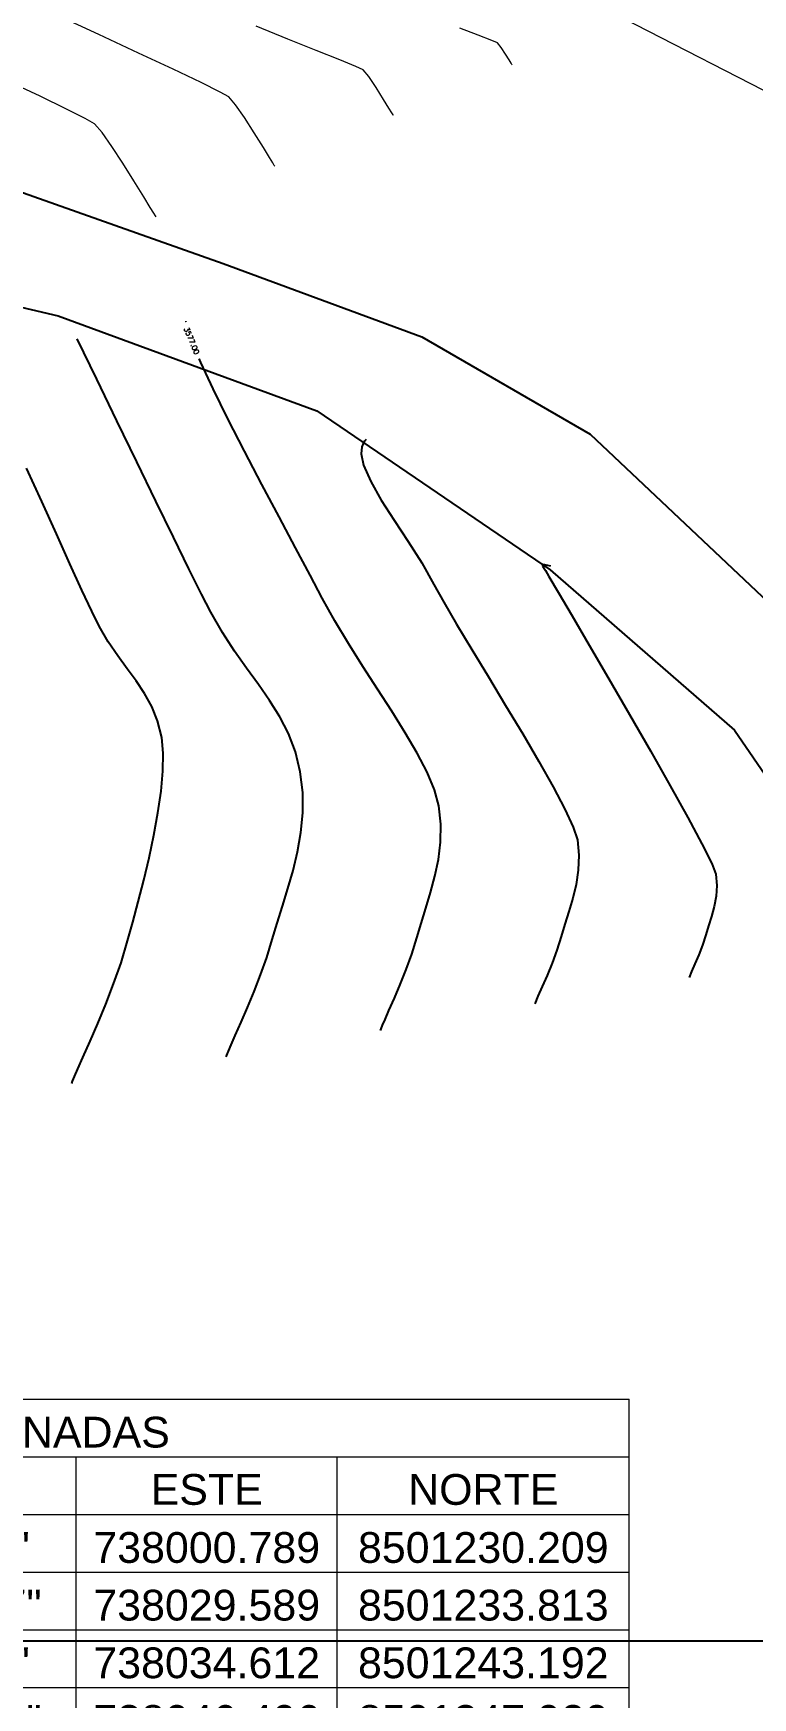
# Model space of a CAD drawing. Header units: millimetres. Extents: x 736950 to 740938, y 8500595 to 8502163.
# Drawn here: x 738055.8 to 738090.9, y 8501197.2 to 8501278.4 of the extents above; entities that cross this region are included whole.
import ezdxf
from ezdxf.enums import TextEntityAlignment as Align

# ---------------------------------------------------------------- set-up
doc = ezdxf.new("R2010")
doc.units = ezdxf.units.MM
for name, color, linetype in [('C-TOPO', 7, 'Continuous'), ('C-TOPO-MINR', 8, 'Continuous'), ('C-TOPO-TEXT', 7, 'Continuous'), ('Cuadricula Coordenadas', 5, 'Continuous')]:
    doc.layers.add(name, color=color, linetype=linetype)
for name, color, linetype, lineweight in [('CONT-MNR', 96, 'Continuous', 15), ('COTAS', 40, 'Continuous', 5), ('CUADROS', 9, 'Continuous', 20), ('pista', 251, 'Continuous', 5), ('saiwite', 5, 'Continuous', 5)]:
    doc.layers.add(name, color=color, linetype=linetype, lineweight=lineweight)
doc.styles.add('COTAS', font='arial.ttf')
doc.styles.add('CUADROS', font='arial.ttf')
doc.styles.get("Standard").update_dxf_attribs({"font": 'simplex.shx'})
doc.dimstyles.new('Copy of GenDist', dxfattribs={"dimtxt": 2, "dimasz": 2, "dimexe": 0.18, "dimexo": 0.0625, "dimgap": 1, "dimtad": 2, "dimdec": 3, "dimzin": 1, "dimdsep": 46, "dimtxsty": 'COTAS', "dimcen": 0.09, "dimadec": 3, "dimazin": 0, "dimtfac": 1, "dimtdec": 3, "dimtofl": 0, "dimtmove": 0, "dimatfit": 3, "dimfxl": 1, "dimtolj": 1, "dimtzin": 0, "dimarcsym": 0})

# ---------------------------------------------------------------- blocks, each defined once
blk = doc.blocks.new('CC-Cuerpo')
at = {"layer": 'CUADROS'}
for p, q in [((0, 0), (0, 3.75)), ((0, 3.75), (100, 3.75)), ((16, 0), (16, 3.75)), ((32, 0), (32, 3.75)), ((46, 0), (46, 3.75)), ((64, 0), (64, 3.75)), ((81, 0), (81, 3.75)), ((100, 0), (100, 3.75)), ((0, 0), (100, 0))]:
    blk.add_line(p, q, dxfattribs=at)
at = {"layer": 'CUADROS', "style": 'CUADROS'}
for tag, p in [('V', (8, 0)), ('L', (24, 0)), ('D', (39, 0)), ('ANG', (55, 0)), ('X', (72.5, 0)), ('Y', (90.5, 0))]:
    blk.add_attdef(tag, text='', height=2, dxfattribs=at).set_placement(p, align=Align.BOTTOM_CENTER)
blk = doc.blocks.new('*U85')
at = {"layer": 'C-TOPO-MINR', "color": 4, "linetype": 'Continuous', "lineweight": -3, "insert": (738063.5441314348, 8501263.409592671, 3577), "char_height": 0.25, "width": 1.490952380952381, "attachment_point": 5, "rotation": 292.7755278473293, "bg_fill": 3, "box_fill_scale": 1.8, "bg_fill_color": 256, "bg_fill_true_color": 13158600, "bg_fill_transparency": 0}
blk.add_mtext('3577.00', dxfattribs=at)
blk = doc.blocks.new('*D157')
at = {"layer": 'COTAS', "color": 0, "lineweight": -2, "transparency": 16777216}
for p, q in [((738169.7117402977, 8501324.95614536), (738169.4360799836, 8501325.810938135)), ((737996.2726181126, 8501269.778691178), (738167.5878572729, 8501325.025780309)), ((737994.5895635025, 8501268.481364962), (737994.3139031883, 8501269.336157737))]:
    blk.add_line(p, q, dxfattribs=at)
at = {"layer": 'COTAS', "color": 0, "transparency": 16777216}
for points in [[(738167.4855496674, 8501325.34302511), (738167.6901648785, 8501324.708535507), (738169.4913260904, 8501325.639625942)], [(737996.1703105071, 8501270.09593598), (737996.3749257182, 8501269.461446375), (737994.3691492951, 8501269.164845545)]]:
    blk.add_solid(points, dxfattribs=at)
at = {"layer": 'Defpoints', "color": 0, "transparency": 16777216}
for p in [(738169.4913260904, 8501325.639625942), (738169.7309229737, 8501324.89666196), (737994.6087461784, 8501268.421881562)]:
    blk.add_point(p, dxfattribs=at)
at = {"layer": 'COTAS', "color": 0, "transparency": 16777216, "insert": (738081.3096925169, 8501299.326479118), "char_height": 2, "attachment_point": 5, "rotation": 17.873882615968956, "style": 'COTAS'}
blk.add_mtext('\\A1;184.003', dxfattribs=at)

msp = doc.modelspace()

# ---------------------------------------------------------------- linework, layer by layer
at = {"flags": 128}
for points, elevation in [([(738030.8396443969, 8501276.577059833), (738043.0216717909, 8501274.813675357), (738053.7074211518, 8501271.197195495), (738065.0799495969, 8501267.180746907), (738074.7767550448, 8501263.597144688), (738083.0015706744, 8501258.843841098), (738093.4178910727, 8501249.028748015), (738104.3851938816, 8501231.479310073), (738108.127068948, 8501221.311740952), (738107.5255750996, 8501200.588453097)], 3580.605), ([(738043.6240509739, 8501267.757492185), (738057.0380331108, 8501264.622970268), (738069.6509087845, 8501259.98244263), (738081.0536803266, 8501252.232774328), (738090.0483047435, 8501244.412023157), (738098.5930688516, 8501231.962028671), (738101.8148664092, 8501224.82776335), (738102.5152578953, 8501217.83338405), (738102.3751779585, 8501209.580017146)], 3579.444)]:
    msp.add_lwpolyline(points, dxfattribs=dict(at, elevation=elevation))
at = {"layer": 'C-TOPO', "color": 120, "linetype": 'Continuous', "lineweight": -3}
for p, q in [((738063.3341496283, 8501264.03711243, 3577), (738063.2746541272, 8501264.359354708, 3577)), ((738063.5441314348, 8501263.409592671, 3577), (738063.3341496283, 8501264.03711243, 3577)), ((738058.9162433301, 8501261.526412642, 3578), (738057.9649134119, 8501263.50346676, 3578)), ((738063.9870516658, 8501262.354666011, 3577), (738063.5441314348, 8501263.409592671, 3577)), ((738064.5921748311, 8501261.060686123, 3577), (738063.9870516658, 8501262.354666011, 3577)), ((738059.8935659216, 8501259.501921613, 3578), (738058.9162433301, 8501261.526412642, 3578)), ((738065.3184767255, 8501259.593580455, 3577), (738064.5921748311, 8501261.060686123, 3577)), ((738066.124933144, 8501258.019276457, 3577), (738065.3184767255, 8501259.593580455, 3577)), ((738060.8642943216, 8501257.498039903, 3578), (738059.8935659216, 8501259.501921613, 3578)), ((738066.9705198815, 8501256.403701581, 3577), (738066.124933144, 8501258.019276457, 3577)), ((738071.848445772, 8501258.236616716, 3576), (738071.8199663392, 8501257.892496726, 3576)), ((738071.9296392086, 8501258.431625219, 3576), (738071.848445772, 8501258.236616716, 3576)), ((738071.9903487144, 8501258.518125344, 3576), (738071.9296392086, 8501258.431625219, 3576)), ((738072.0574083147, 8501258.585974984, 3576), (738071.9903487144, 8501258.518125344, 3576)), ((738056.2275156766, 8501255.561313195, 3579), (738055.4802081542, 8501257.19612545, 3579)), ((738061.7958416652, 8501255.582813738, 3578), (738060.8642943216, 8501257.498039903, 3578)), ((738071.8199663392, 8501257.892496726, 3576), (738071.9358647704, 8501257.346894054, 3576)), ((738071.9358647704, 8501257.346894054, 3576), (738072.2845112038, 8501256.545909591, 3576)), ((738067.814212733, 8501254.812783277, 3577), (738066.9705198815, 8501256.403701581, 3577)), ((738072.2845112038, 8501256.545909591, 3576), (738072.8031586154, 8501255.639272464, 3576)), ((738056.9442402251, 8501253.983760051, 3579), (738056.2275156766, 8501255.561313195, 3579)), ((738062.6556210876, 8501253.824289342, 3578), (738061.7958416652, 8501255.582813738, 3578)), ((738072.8031586154, 8501255.639272464, 3576), (738073.431363536, 8501254.655427586, 3576)), ((738068.6149874935, 8501253.312448993, 3577), (738067.814212733, 8501254.812783277, 3577)), ((738057.6067803875, 8501252.525735877, 3579), (738056.9442402251, 8501253.983760051, 3579)), ((738073.431363536, 8501254.655427586, 3576), (738074.108682497, 8501253.622819865, 3576)), ((738063.4110457241, 8501252.290512947, 3578), (738062.6556210876, 8501253.824289342, 3578)), ((738069.3318199578, 8501251.968626188, 3577), (738068.6149874935, 8501253.312448993, 3577)), ((738074.108682497, 8501253.622819865, 3576), (738074.7746720292, 8501252.569894215, 3576)), ((738058.1915347516, 8501251.249510536, 3579), (738057.6067803875, 8501252.525735877, 3579)), ((738064.0295287091, 8501251.049530776, 3578), (738063.4110457241, 8501252.290512947, 3578)), ((738074.7746720292, 8501252.569894215, 3576), (738075.3688886635, 8501251.525095543, 3576)), ((738069.9236859211, 8501250.8472423, 3577), (738069.3318199578, 8501251.968626188, 3577)), ((738075.3688886635, 8501251.525095543, 3576), (738075.8485488012, 8501250.654787447, 3576)), ((738058.6749019054, 8501250.217353893, 3579), (738058.1915347516, 8501251.249510536, 3579)), ((738064.4784831788, 8501250.169389056, 3578), (738064.0295287091, 8501251.049530776, 3578)), ((738070.5310146051, 8501249.748788806, 3577), (738069.9236859211, 8501250.8472423, 3577)), ((738075.8485488012, 8501250.654787447, 3576), (738076.4783400663, 8501249.578051444, 3576)), ((738059.0332804364, 8501249.491535813, 3579), (738058.6749019054, 8501250.217353893, 3579)), ((738065.0449487851, 8501249.17186206, 3578), (738064.4784831788, 8501250.169389056, 3578)), ((738059.4787046927, 8501248.719104426, 3579), (738059.0332804364, 8501249.491535813, 3579)), ((738065.6331275029, 8501248.268294103, 3578), (738065.0449487851, 8501249.17186206, 3578)), ((738071.2007101735, 8501248.635851538, 3577), (738070.5310146051, 8501249.748788806, 3577)), ((738076.4783400663, 8501249.578051444, 3576), (738077.2186948005, 8501248.346162213, 3576)), ((738059.9396786164, 8501248.036428096, 3579), (738059.4787046927, 8501248.719104426, 3579)), ((738066.2250558218, 8501247.432687443, 3578), (738065.6331275029, 8501248.268294103, 3578)), ((738071.9061732274, 8501247.521042913, 3577), (738071.2007101735, 8501248.635851538, 3577)), ((738077.2186948005, 8501248.346162213, 3576), (738078.0300453458, 8501247.01039444, 3576)), ((738060.3993308101, 8501247.411918754, 3579), (738059.9396786164, 8501248.036428096, 3579)), ((738060.8407898768, 8501246.813988335, 3579), (738060.3993308101, 8501247.411918754, 3579)), ((738066.8027702324, 8501246.639044335, 3578), (738066.2250558218, 8501247.432687443, 3578)), ((738072.6208043678, 8501246.416975355, 3577), (738071.9061732274, 8501247.521042913, 3577)), ((738061.2471844192, 8501246.211048769, 3579), (738060.8407898768, 8501246.813988335, 3579)), ((738067.3483072245, 8501245.861367034, 3578), (738066.8027702324, 8501246.639044335, 3578)), ((738078.0300453458, 8501247.01039444, 3576), (738078.8728240432, 8501245.622022804, 3576)), ((738061.6016430401, 8501245.571511986, 3579), (738061.2471844192, 8501246.211048769, 3579)), ((738067.8437032879, 8501245.073657801, 3578), (738067.3483072245, 8501245.861367034, 3578)), ((738073.3180041957, 8501245.336261274, 3577), (738072.6208043678, 8501246.416975355, 3577)), ((738061.8872943425, 8501244.863789927, 3579), (738061.6016430401, 8501245.571511986, 3579)), ((738068.2709949127, 8501244.249918893, 3578), (738067.8437032879, 8501245.073657801, 3578)), ((738073.9711733123, 8501244.291513087, 3577), (738073.3180041957, 8501245.336261274, 3577)), ((738078.8728240432, 8501245.622022804, 3576), (738079.7074632349, 8501244.232321996, 3576)), ((738062.0872669292, 8501244.056294516, 3579), (738061.8872943425, 8501244.863789927, 3579)), ((738068.6122185889, 8501243.36415257, 3578), (738068.2709949127, 8501244.249918893, 3578)), ((738074.5537123183, 8501243.295343215, 3577), (738073.9711733123, 8501244.291513087, 3577)), ((738079.7074632349, 8501244.232321996, 3576), (738080.4943952623, 8501242.892566692, 3576)), ((738062.1602084816, 8501243.29333504, 3579), (738062.0872669292, 8501244.056294516, 3579)), ((738068.8494108069, 8501242.390361086, 3578), (738068.6122185889, 8501243.36415257, 3578)), ((738062.1452831886, 8501242.410384921, 3579), (738062.1602084816, 8501243.29333504, 3579)), ((738075.039021815, 8501242.360364076, 3577), (738074.5537123183, 8501243.295343215, 3577)), ((738080.4943952623, 8501242.892566692, 3576), (738081.1940524671, 8501241.654031578, 3576)), ((738062.0554887573, 8501241.43334916, 3579), (738062.1452831886, 8501242.410384921, 3579)), ((738068.9654077472, 8501241.37642342, 3578), (738068.8494108069, 8501242.390361086, 3578)), ((738075.4005024036, 8501241.499188082, 3577), (738075.039021815, 8501242.360364076, 3577)), ((738061.9038228946, 8501240.388132764, 3579), (738062.0554887573, 8501241.43334916, 3579)), ((738068.9681875771, 8501240.387811987, 3578), (738068.9654077472, 8501241.37642342, 3578)), ((738075.6115546847, 8501240.724427655, 3577), (738075.4005024036, 8501241.499188082, 3577)), ((738081.1940524671, 8501241.654031578, 3576), (738081.766867191, 8501240.567991342, 3576)), ((738061.7032833069, 8501239.300640728, 3579), (738061.9038228946, 8501240.388132764, 3579)), ((738068.8774997658, 8501239.42491919, 3578), (738068.9681875771, 8501240.387811987, 3578)), ((738075.707711388, 8501239.827738088, 3577), (738075.6115546847, 8501240.724427655, 3577)), ((738081.766867191, 8501240.567991342, 3576), (738082.1732717755, 8501239.685720662, 3576)), ((738061.4668677014, 8501238.196778068, 3579), (738061.7032833069, 8501239.300640728, 3579)), ((738068.7130937827, 8501238.488137443, 3578), (738068.8774997658, 8501239.42491919, 3578)), ((738075.6935119771, 8501238.956333913, 3577), (738075.707711388, 8501239.827738088, 3577)), ((738082.1732717755, 8501239.685720662, 3576), (738082.3736985624, 8501239.058494225, 3576)), ((738068.494719097, 8501237.577859152, 3578), (738068.7130937827, 8501238.488137443, 3578)), ((738075.5910958998, 8501238.110655028, 3577), (738075.6935119771, 8501238.956333913, 3577)), ((738082.3736985624, 8501239.058494225, 3576), (738082.4469549798, 8501238.312025324, 3576)), ((738061.2075737844, 8501237.102449777, 3579), (738061.4668677014, 8501238.196778068, 3579)), ((738075.422602604, 8501237.291141327, 3577), (738075.5910958998, 8501238.110655028, 3577)), ((738082.4469549798, 8501238.312025324, 3576), (738082.4180232296, 8501237.589721076, 3576)), ((738060.9383992631, 8501236.043560863, 3579), (738061.2075737844, 8501237.102449777, 3579)), ((738068.2421251781, 8501236.694476727, 3578), (738068.494719097, 8501237.577859152, 3578)), ((738075.2101715377, 8501236.49823271, 3577), (738075.422602604, 8501237.291141327, 3577)), ((738082.3110241035, 8501236.892060744, 3576), (738082.1500783935, 8501236.219523592, 3576)), ((738082.4180232296, 8501237.589721076, 3576), (738082.3110241035, 8501236.892060744, 3576)), ((738060.6723418442, 8501235.046016326, 3579), (738060.9383992631, 8501236.043560863, 3579)), ((738067.9750614952, 8501235.838382578, 3578), (738068.2421251781, 8501236.694476727, 3578)), ((738074.9759421488, 8501235.732369067, 3577), (738075.2101715377, 8501236.49823271, 3577)), ((738082.1500783935, 8501236.219523592, 3576), (738081.9593068911, 8501235.572588885, 3576)), ((738067.7132775177, 8501235.009969112, 3578), (738067.9750614952, 8501235.838382578, 3578)), ((738074.7420538855, 8501234.993990296, 3577), (738074.9759421488, 8501235.732369067, 3577)), ((738081.9593068911, 8501235.572588885, 3576), (738081.7628303879, 8501234.951735888, 3576)), ((738060.4223992343, 8501234.135721171, 3579), (738060.6723418442, 8501235.046016326, 3579)), ((738067.4765227147, 8501234.209628735, 3578), (738067.7132775177, 8501235.009969112, 3578)), ((738074.5306461952, 8501234.283536296, 3577), (738074.7420538855, 8501234.993990296, 3577)), ((738081.7628303879, 8501234.951735888, 3576), (738081.5847696756, 8501234.35744386, 3576)), ((738060.1002131217, 8501233.072842227, 3579), (738060.4223992343, 8501234.135721171, 3579)), ((738067.2108406556, 8501233.333154375, 3578), (738067.4765227147, 8501234.209628735, 3578)), ((738074.2892513879, 8501233.496182973, 3577), (738074.5306461952, 8501234.283536296, 3577)), ((738081.3766797347, 8501233.688559458, 3576), (738081.1403144632, 8501233.047364263, 3576)), ((738081.5847696756, 8501234.35744386, 3576), (738081.3766797347, 8501233.688559458, 3576)), ((738059.7388208816, 8501232.03831895, 3579), (738060.1002131217, 8501233.072842227, 3579)), ((738066.9128283242, 8501232.48006275, 3578), (738067.2108406556, 8501233.333154375, 3578)), ((738074.0166605382, 8501232.734515049, 3577), (738074.2892513879, 8501233.496182973, 3577)), ((738081.1403144632, 8501233.047364263, 3576), (738080.8946867516, 8501232.44906405, 3576)), ((738059.3551492727, 8501231.04568871, 3579), (738059.7388208816, 8501232.03831895, 3579)), ((738066.5964439143, 8501231.661517084, 3578), (738066.9128283242, 8501232.48006275, 3578)), ((738073.4435080864, 8501231.340713639, 3577), (738073.7292779897, 8501232.011652086, 3577)), ((738073.7292779897, 8501232.011652086, 3577), (738074.0166605382, 8501232.734515049, 3577)), ((738080.8946867516, 8501232.44906405, 3576), (738080.6588094913, 8501231.908864591, 3576)), ((738066.2756456203, 8501230.8886806, 3578), (738066.5964439143, 8501231.661517084, 3578)), ((738073.1757551719, 8501230.734819261, 3577), (738073.4435080864, 8501231.340713639, 3577)), ((738080.4516955733, 8501231.441971658, 3576), (738080.2923578888, 8501231.06359102, 3576)), ((738080.6588094913, 8501231.908864591, 3576), (738080.4516955733, 8501231.441971658, 3576)), ((738058.9661250546, 8501230.108488873, 3579), (738059.3551492727, 8501231.04568871, 3579)), ((738065.9643916358, 8501230.172716517, 3578), (738066.2756456203, 8501230.8886806, 3578)), ((738072.9855487914, 8501230.305751834, 3577), (738073.1757551719, 8501230.734819261, 3577)), ((738058.5886749869, 8501229.2402568, 3579), (738058.9661250546, 8501230.108488873, 3579)), ((738065.6766401553, 8501229.524788057, 3578), (738065.9643916358, 8501230.172716517, 3578)), ((738072.7599176847, 8501229.770640954, 3577), (738072.7915654032, 8501229.849998074, 3577)), ((738072.7915654032, 8501229.849998074, 3577), (738072.8624035036, 8501230.020820813, 3577)), ((738072.8624035036, 8501230.020820813, 3577), (738072.9855487914, 8501230.305751834, 3577)), ((738058.2397258283, 8501228.45452986, 3579), (738058.5886749869, 8501229.2402568, 3579)), ((738065.2624683544, 8501228.5655996, 3578), (738065.3398486896, 8501228.753242832, 3578)), ((738065.3398486896, 8501228.753242832, 3578), (738065.4727406795, 8501229.062932622, 3578)), ((738065.4727406795, 8501229.062932622, 3578), (738065.6766401553, 8501229.524788057, 3578)), ((738057.9924619385, 8501227.89444911, 3579), (738058.2397258283, 8501228.45452986, 3579)), ((738065.2274774808, 8501228.47769089, 3578), (738065.2624683544, 8501228.5655996, 3578)), ((738057.6950372768, 8501227.184740825, 3579), (738057.7374698505, 8501227.291345559, 3579)), ((738057.7374698505, 8501227.291345559, 3579), (738057.831307084, 8501227.518895902, 3579)), ((738057.831307084, 8501227.518895902, 3579), (738057.9924619385, 8501227.89444911, 3579))]:
    msp.add_line(p, q, dxfattribs=at)
at = {"layer": 'C-TOPO', "color": 3, "linetype": 'Continuous', "lineweight": -3}
for p, q in [((738080.6717008334, 8501252.49767418, 3575), (738080.6648440411, 8501252.481202481, 3575)), ((738080.6648440411, 8501252.481202481, 3575), (738080.6744543341, 8501252.435046151, 3575)), ((738080.6857536298, 8501252.497318918, 3575), (738080.6717008334, 8501252.49767418, 3575)), ((738080.6744543341, 8501252.435046151, 3575), (738080.7273366575, 8501252.34252012, 3575)), ((738080.7819196923, 8501252.47842451, 3575), (738080.6857536298, 8501252.497318918, 3575)), ((738080.7273366575, 8501252.34252012, 3575), (738080.814091406, 8501252.202948786, 3575)), ((738081.0834716078, 8501252.408030624, 3575), (738080.7819196923, 8501252.47842451, 3575)), ((738080.814091406, 8501252.202948786, 3575), (738080.9866029208, 8501251.908895805, 3575)), ((738080.9866029208, 8501251.908895805, 3575), (738081.437648194, 8501251.143733466, 3575)), ((738081.437648194, 8501251.143733466, 3575), (738082.1120835202, 8501249.997513885, 3575)), ((738082.1120835202, 8501249.997513885, 3575), (738082.9547651937, 8501248.560289174, 3575)), ((738082.9547651937, 8501248.560289174, 3575), (738083.9105495092, 8501246.922111455, 3575)), ((738083.9105495092, 8501246.922111455, 3575), (738084.9242927615, 8501245.173032839, 3575)), ((738084.9242927615, 8501245.173032839, 3575), (738085.9408512451, 8501243.403105445, 3575)), ((738085.9408512451, 8501243.403105445, 3575), (738086.9050812542, 8501241.702381382, 3575)), ((738086.9050812542, 8501241.702381382, 3575), (738087.7618390836, 8501240.16091277, 3575)), ((738087.7618390836, 8501240.16091277, 3575), (738088.4559810281, 8501238.868751725, 3575)), ((738088.4559810281, 8501238.868751725, 3575), (738088.9323633821, 8501237.915950362, 3575)), ((738088.9323633821, 8501237.915950362, 3575), (738089.1358424401, 8501237.392560795, 3575)), ((738089.1358424401, 8501237.392560795, 3575), (738089.1830092878, 8501236.84546166, 3575)), ((738089.1460099024, 8501236.31914903, 3575), (738089.0489714403, 8501235.814102305, 3575)), ((738089.1830092878, 8501236.84546166, 3575), (738089.1460099024, 8501236.31914903, 3575)), ((738088.9160210576, 8501235.330800869, 3575), (738088.7712859107, 8501234.86972411, 3575)), ((738089.0489714403, 8501235.814102305, 3575), (738088.9160210576, 8501235.330800869, 3575)), ((738088.6388931561, 8501234.431351423, 3575), (738088.4790806591, 8501233.927538533, 3575)), ((738088.7712859107, 8501234.86972411, 3575), (738088.6388931561, 8501234.431351423, 3575)), ((738088.4790806591, 8501233.927538533, 3575), (738088.297069872, 8501233.451599972, 3575)), ((738088.113555827, 8501233.02008682, 3575), (738087.9492335564, 8501232.649550164, 3575)), ((738088.297069872, 8501233.451599972, 3575), (738088.113555827, 8501233.02008682, 3575)), ((738087.9492335564, 8501232.649550164, 3575), (738087.8247980927, 8501232.356541084, 3575))]:
    msp.add_line(p, q, dxfattribs=at)
at = {"layer": 'CONT-MNR', "extrusion": (0.4193971359566265, 0.9078028653575505, 0), "elevation": 8027024.673540782}
msp.add_lwpolyline([(2895399.69211005, 3573), (2895401.963350322, 3573)], dxfattribs=at)
at = {"layer": 'CONT-MNR', "extrusion": (-0.4216200050088515, -0.906772612828782, 0), "elevation": -8019906.818593627}
msp.add_lwpolyline([(-2915055.183951193, 3573), (-2915057.307803552, 3573)], dxfattribs=at)
at = {"layer": 'CONT-MNR', "extrusion": (0.3751042473106136, 0.9269826339525127, 0), "elevation": 8157389.71819832}
msp.add_lwpolyline([(2504689.092835191, 3572), (2504690.763312085, 3572)], dxfattribs=at)
at = {"layer": 'CONT-MNR', "extrusion": (0.3572889610968798, 0.9339938962746558, 0), "elevation": 8203849.008392025}
msp.add_lwpolyline([(2348052.98010649, 3571.00000000001), (2348053.946322576, 3571.00000000001)], dxfattribs=at)
at = {"layer": 'CONT-MNR', "extrusion": (0.3591499250781781, 0.933279878341079, 0), "elevation": 8199152.478933576}
msp.add_lwpolyline([(2364399.85353286, 3571), (2364400.553434014, 3571)], dxfattribs=at)
at = {"layer": 'CONT-MNR', "extrusion": (0.4250340522225593, 0.9051773607704023, 0), "elevation": 8008864.913176537}
msp.add_lwpolyline([(2945254.469227962, 3573.000000000009), (2945256.339759765, 3573.000000000009)], dxfattribs=at)
at = {"layer": 'CONT-MNR'}
for points, elevation in [([(738069.6314507776, 8501277.568097001), (738068.237755624, 8501278.124067668)], 3572), ([(738070.7736401244, 8501277.111820508), (738069.6314507776, 8501277.568097001)], 3572), ([(738078.476570107, 8501277.931783114), (738078.1908587398, 8501278.058290264)], 3571), ([(738078.6493327472, 8501277.717367651), (738078.476570107, 8501277.931783114)], 3571), ([(738078.87153327, 8501277.378240542), (738078.6493327472, 8501277.717367651)], 3571), ([(738079.1888405643, 8501276.86085024), (738079.1763025712, 8501276.880467482)], 3571), ([(738056.1511834138, 8501275.331520341), (738054.5750606498, 8501276.07299338)], 3574), ([(738064.9419558953, 8501275.53123935), (738064.0042715905, 8501275.995463492)], 3573), ([(738072.5487473302, 8501275.760652775), (738072.1907528685, 8501276.288208654)], 3572), ([(738057.4419085513, 8501274.708648587), (738056.1511834138, 8501275.331520341)], 3574), ([(738073.1711756559, 8501274.75773945), (738072.9175355448, 8501275.17404395)], 3572), ([(738066.1279010435, 8501274.288591096), (738065.6916947116, 8501274.911528118)], 3573), ([(738066.6011958772, 8501273.553455155), (738066.1279010435, 8501274.288591096)], 3573), ([(738073.3948625033, 8501274.392123893), (738073.3750352659, 8501274.422962874)], 3572), ([(738059.1716205934, 8501273.559955021), (738058.7969893108, 8501273.980226215)], 3574), ([(738067.5766430643, 8501271.960936692), (738067.5038167606, 8501272.078485873)], 3573), ([(738067.6008844422, 8501271.923397547), (738067.5766430643, 8501271.960936692)], 3573), ([(738061.5289872428, 8501269.905713132), (738061.2165946482, 8501270.421680462)], 3574), ([(738061.8069063812, 8501269.454671199), (738061.7797330051, 8501269.496608159)], 3574)]:
    msp.add_lwpolyline(points, dxfattribs=dict(at, elevation=elevation))
at = {"layer": 'CONT-MNR', "extrusion": (-0.430946595844599, -0.9023774329680191, 0), "elevation": -7989425.779895262}
msp.add_lwpolyline([(-2997583.6490397, 3573), (-2997585.160351978, 3573)], dxfattribs=at)
at = {"layer": 'CONT-MNR', "extrusion": (-0.3813322945778672, -0.9244380353014359, 0), "elevation": -8140354.132477467}
msp.add_lwpolyline([(-2559509.95311087, 3572), (-2559510.811995531, 3572)], dxfattribs=at)
at = {"layer": 'CONT-MNR', "extrusion": (-0.4372113009982092, -0.8993588150896468, 0), "elevation": -7968391.445788668}
msp.add_lwpolyline([(-3053062.72435071, 3572), (-3053063.11249842, 3572)], dxfattribs=at)
at = {"layer": 'CONT-MNR', "extrusion": (0.851397360489343, 0.5245212431844681, 0), "elevation": 5087498.982147111}
msp.add_lwpolyline([(6850826.754805021, 3571.000000000013), (6850827.073356944, 3571.000000000013)], dxfattribs=at)
at = {"layer": 'CONT-MNR', "extrusion": (0.855333726698537, 0.5180774227584065, 0), "elevation": 5035623.628464583}
msp.add_lwpolyline([(6889046.758315206, 3571.000000000013), (6889046.943529228, 3571.000000000013)], dxfattribs=at)
at = {"layer": 'CONT-MNR', "extrusion": (0.8528006071794707, 0.5222366555445205, 0), "elevation": 5069112.77561065}
msp.add_lwpolyline([(6864442.084904152, 3571.000000000002), (6864442.164804421, 3571.000000000002)], dxfattribs=at)
at = {"layer": 'CONT-MNR', "extrusion": (0.7658476658529949, 0.6430220468285046, 0), "elevation": 6031758.944017655}
msp.add_lwpolyline([(6036085.911290906, 3572), (6036086.337470737, 3572)], dxfattribs=at)
at = {"layer": 'CONT-MNR', "extrusion": (0.4909785410528363, 0.8711716663354179, 0), "elevation": 7768444.41893005}
msp.add_lwpolyline([(3530962.1158207, 3573.000000000006), (3530962.592068605, 3573.000000000006)], dxfattribs=at)
at = {"layer": 'CONT-MNR', "extrusion": (0.7552892804944566, 0.6553915644636923, 0), "elevation": 6129116.969440097}
msp.add_lwpolyline([(5937199.78285688, 3573), (5937200.293765401, 3573)], dxfattribs=at)
at = {"layer": 'CONT-MNR', "extrusion": (0.846595797680965, 0.5322363716892435, 0), "elevation": 5149537.283732721}
msp.add_lwpolyline([(6804314.585603912, 3572.000000000012), (6804315.278506977, 3572.000000000012)], dxfattribs=at)
at = {"layer": 'CONT-MNR', "extrusion": (-0.4530635427019554, -0.8914782253506552, 0), "elevation": -7913088.20983309}
msp.add_lwpolyline([(-3193654.474564734, 3574.000000000013), (-3193655.498463386, 3574.000000000013)], dxfattribs=at)
at = {"layer": 'CONT-MNR', "extrusion": (-0.513286480069079, -0.8582173322523237, 0), "elevation": -7674776.278046507}
msp.add_lwpolyline([(-3730174.145615642, 3574.000000000013), (-3730174.660983242, 3574.000000000013)], dxfattribs=at)
at = {"layer": 'CONT-MNR', "extrusion": (0.8552852122941179, 0.5181575104454298, 0), "elevation": 5036262.432980412}
msp.add_lwpolyline([(6888576.155948881, 3572), (6888576.429040872, 3572)], dxfattribs=at)
at = {"layer": 'CONT-MNR', "extrusion": (0.851376868118459, 0.5245545047302559, 0), "elevation": 5087760.392992429}
msp.add_lwpolyline([(6850628.679541484, 3572), (6850628.798413672, 3572)], dxfattribs=at)
at = {"layer": 'CONT-MNR', "extrusion": (0.8114650769626304, 0.5844009145013656, 0), "elevation": 5567061.285366073}
msp.add_lwpolyline([(6467163.321303733, 3574), (6467164.148758082, 3574)], dxfattribs=at)
at = {"layer": 'CONT-MNR', "extrusion": (0.8508650219941181, 0.5253843491644464, 0), "elevation": 5094431.127810609}
msp.add_lwpolyline([(6845666.819016402, 3573), (6845667.668129321, 3573)], dxfattribs=at)
at = {"layer": 'CONT-MNR', "extrusion": (0.8351360776963809, 0.5500433907701325, 0), "elevation": 5292449.210993043}
msp.add_lwpolyline([(6693753.881717063, 3574.000000000013), (6693754.860203451, 3574.000000000013)], dxfattribs=at)
at = {"layer": 'CONT-MNR', "extrusion": (0.8550389676837431, 0.5185637508950266, 0), "elevation": 5039528.012822564}
msp.add_lwpolyline([(6886184.161740249, 3573.000000000013), (6886184.728931151, 3573.000000000013)], dxfattribs=at)
at = {"layer": 'CONT-MNR', "extrusion": (0.8468095395565519, 0.5318962339742787, 0), "elevation": 5146791.011268413}
msp.add_lwpolyline([(6806385.83851953, 3574.000000000002), (6806386.851059057, 3574.000000000002)], dxfattribs=at)
at = {"layer": 'CONT-MNR', "extrusion": (0.8548390082075058, 0.518893312779041, 0), "elevation": 5042182.124594407}
msp.add_lwpolyline([(6884240.699964989, 3573), (6884241.012911011, 3573)], dxfattribs=at)
at = {"layer": 'CONT-MNR', "extrusion": (0.8530448673298476, 0.5218375746553736, 0), "elevation": 5065881.670930483}
msp.add_lwpolyline([(6866817.023782622, 3574), (6866817.952487392, 3574)], dxfattribs=at)
at = {"layer": 'CONT-MNR', "extrusion": (0.8542368594456735, 0.5198840139534899, 0), "elevation": 5050153.684883888}
msp.add_lwpolyline([(6878391.384247446, 3574.000000000004), (6878391.715321867, 3574.000000000004)], dxfattribs=at)
at = {"layer": 'CONT-MNR', "extrusion": (0.8489189556021545, 0.5285230428461444, 0), "elevation": 5119671.457623264}
msp.add_lwpolyline([(6826806.164720125, 3574), (6826806.313484619, 3574)], dxfattribs=at)
at = {"layer": 'Cuadricula Coordenadas', "color": 8}
msp.add_line((736950.2264744169, 8501200), (738552.8979275209, 8501200), dxfattribs=at)
at = {"layer": 'CUADROS'}
for p, q in [((738009.906551216, 8501211.790649738), (738084.906551216, 8501211.790649738)), ((738084.906551216, 8501206.165649738), (738084.906551216, 8501211.790649738)), ((738009.906551216, 8501208.978149738), (738084.906551216, 8501208.978149738)), ((738057.906551216, 8501206.165649738), (738057.906551216, 8501208.978149738)), ((738070.656551216, 8501206.165649738), (738070.656551216, 8501208.978149738)), ((738009.906551216, 8501206.165649738), (738084.906551216, 8501206.165649738))]:
    msp.add_line(p, q, dxfattribs=at)
at = {"layer": 'saiwite'}
msp.add_line((738084.5772402195, 8501279.156765765), (738121.6650113715, 8501260.117828611), dxfattribs=at)

# ---------------------------------------------------------------- block references
at = {"layer": 'CUADROS', "xscale": 0.75, "yscale": 0.75, "zscale": 0.75}
for p, values in [((738009.906551216, 8501203.353149738), {'V': 'P1', 'L': 'P1 - P2', 'D': '29.02', 'ANG': '61°24\'12"', 'X': '738000.789', 'Y': '8501230.209'}), ((738009.906551216, 8501200.540649738), {'V': 'P2', 'L': 'P2 - P3', 'D': '10.64', 'ANG': '125°18\'17"', 'X': '738029.589', 'Y': '8501233.813'}), ((738009.906551216, 8501197.728149738), {'V': 'P3', 'L': 'P3 - P4', 'D': '12.71', 'ANG': '219°59\'2"', 'X': '738034.612', 'Y': '8501243.192'}), ((738009.906551216, 8501194.915649738), {'V': 'P4', 'L': 'P4 - P5', 'D': '20.03', 'ANG': '103°51\'44"', 'X': '738046.406', 'Y': '8501247.920'})]:
    msp.add_blockref('CC-Cuerpo', p, dxfattribs=at).add_auto_attribs(values)

# ---------------------------------------------------------------- texts
at = {"layer": 'CUADROS', "style": 'CUADROS'}
msp.add_text('CUADRO DE  COORDENADAS', height=1.5, dxfattribs=at).set_placement((738047.406551216, 8501208.978149738), align=Align.BOTTOM_CENTER)
for s, p in [('ESTE', (738064.281551216, 8501206.634399738)), ('NORTE', (738077.781551216, 8501206.634399738))]:
    msp.add_text(s, height=1.5, dxfattribs=at).set_placement(p, align=Align.CENTER)

# ---------------------------------------------------------------- dimensions: what is measured, and where the dimension line sits
at = {"layer": 'COTAS'}
dim = msp.add_aligned_dim(p1=(737994.6087461784, 8501268.421881562), p2=(738169.7309229737, 8501324.89666196), distance=0.7806421370546339, dimstyle='Copy of GenDist', dxfattribs=at)
dim.commit()
dim.dimension.update_dxf_attribs({"geometry": '*D157', "text_midpoint": (738081.3096925169, 8501299.326479118)})

# ---------------------------------------------------------------- next in the draw order: block references
at = {"layer": 'C-TOPO-TEXT', "color": 7, "linetype": 'Continuous', "lineweight": -3}
msp.add_blockref('*U85', (0, 0), dxfattribs=at)

# ---------------------------------------------------------------- next in the draw order: hatches: boundary and pattern name
at = {"layer": 'pista'}
h = msp.add_hatch(dxfattribs=at)
h.set_pattern_fill('HONEY', color=256, scale=3, angle=9.94991650582834, style=0)
h.set_pattern_definition([(9.94991650582834, (1479841.21072825, -18.49207214638591), (0.4979252195647159, 0.4170677100899267), [0.375, -0.75]), (129.9499165058283, (1479841.21072825, -18.49207214638591), (-0.6101538418184378, 0.222682034283025), [0.3749999999999999, -0.7499999999999998]), (69.94991650582834, (1479841.21072825, -18.49207214638591), (-0.112228622253722, 0.6397497443729518), [-0.75, 0.375])])
h.paths.add_polyline_path([(737744.7999806425, 8501250.923935566), (737743.4751223363, 8501250.754223157), (737756.465848178, 8501242.026572531), (737763.5739612179, 8501242.006896213), (737770.002546867, 8501243.455222024), (737769.8468594846, 8501244.342704736), (737763.4750639071, 8501242.907173423), (737756.7405500773, 8501242.925815564)])
h.paths.add_polyline_path([(737794.2809870465, 8501256.017245878), (737809.7820272583, 8501263.709828075), (737823.391616501, 8501273.483615467), (737837.0791595323, 8501280.557800073), (737851.5530432165, 8501285.77819753), (737870.8510758049, 8501293.050216693, -0.9976846880626209), (737871.0089264096, 8501292.63424804), (737865.2748787645, 8501289.581801567, 0.7845063948290762), (737866.1540430214, 8501286.121818589), (737883.2588851704, 8501291.348365877), (737897.4188924351, 8501296.516943583), (737903.2981396064, 8501301.44146652, -0.5512150924587264), (737904.1219025984, 8501301.177325813), (737906.855912117, 8501297.98174819, 0.5618964424650519), (737910.2738656431, 8501298.536066804), (737914.22079628, 8501308.558674501), (737925.6412323939, 8501300.72656757, 0.340189525830376), (737928.7023693406, 8501300.894137181), (737936.9171069289, 8501306.117412793, -0.358727273887905), (737938.1716059428, 8501305.962964654), (737943.1732157968, 8501301.051021611, 0.3417074120720416), (737946.0555081918, 8501300.709858142), (737955.8779356404, 8501307.072689936), (737971.8320576148, 8501314.464803053), (737988.5677626224, 8501323.411181662), (738023.1375471824, 8501336.282937778), (738044.4246208373, 8501357.728329657), (738061.4456776979, 8501362.208386911), (738078.9085143938, 8501363.070318012), (738112.0997810266, 8501372.051506756), (738118.6561313582, 8501373.365123207), (738128.3493353954, 8501376.976906104), (738155.2251721952, 8501366.826195797), (738176.6167526407, 8501363.543890122), (738193.8053773039, 8501353.328603027), (738204.7313956148, 8501340.877429372), (738207.705198212, 8501335.751671141), (738214.35685511, 8501331.742925933), (738229.9282901662, 8501313.374534177), (738233.5603594936, 8501308.186787868), (738234.53883727, 8501308.358438132), (738230.6417003467, 8501313.924784988), (738214.9478837823, 8501332.43754055), (738208.3676942562, 8501336.403214611), (738205.4657963786, 8501341.405035153), (738194.387784551, 8501354.029418997), (738176.9261677533, 8501364.406946706), (738155.4549153853, 8501367.70147717), (738128.3514754312, 8501377.93815071), (738118.4090486554, 8501374.233504975), (738111.8936108743, 8501372.928085677), (738078.7671659255, 8501363.964436961), (738061.3074614278, 8501363.102660457), (738043.958527311, 8501358.536303693), (738022.6381405202, 8501337.057350922), (737988.196920163, 8501324.233464561), (737971.4304040315, 8501315.270615296), (737955.4419368334, 8501307.862588815), (737945.5806043665, 8501301.47455489, -0.3391433520832071), (737943.8038299843, 8501301.693147572), (737938.8116631231, 8501306.59581691, 0.3560082385246841), (737936.4342009705, 8501306.876887502), (737928.158540546, 8501301.61487459, -0.3502196171718997), (737926.1502499409, 8501301.468794718), (737914.5128481541, 8501309.44969617, 0.4302069892023044), (737913.4330382891, 8501309.014522241), (737909.4507249827, 8501298.90206584, -0.5704007069138802), (737907.5397775185, 8501298.566836312), (737904.9064502402, 8501301.644734057, 0.4931454261128044), (737902.7202336333, 8501302.131411942), (737896.9620044216, 8501297.308254998), (737882.9728831241, 8501292.20205278), (737866.0373022418, 8501287.027224885, -0.7384715771871906), (737865.6977918843, 8501288.787355538), (737871.5108758068, 8501291.881875956, 0.9119586051647783), (737870.5337161538, 8501293.892406015), (737851.2416702455, 8501286.62264278), (737836.7183275839, 8501281.384406622), (737822.9200107896, 8501274.252970394), (737809.3164408724, 8501264.483505804), (737793.8201376351, 8501256.79327439), (737778.9884914039, 8501246.402265295), (737769.846859484, 8501244.34270474), (737770.0025468671, 8501243.455222024), (737779.3594973255, 8501245.563292695)])
h.paths.add_polyline_path([(738260.5182952256, 8501271.251537092), (738234.538837269, 8501308.358438132), (738233.56035949, 8501308.186787868), (738259.6897886079, 8501270.86568047), (738269.3749442189, 8501234.589470252), (738274.5057655985, 8501215.583008338), (738279.7983711922, 8501189.602392923), (738280.7089290785, 8501189.641305126), (738275.382018582, 8501215.790318219), (738270.2441657205, 8501234.822827347)])

doc.saveas('drawing.dxf')
